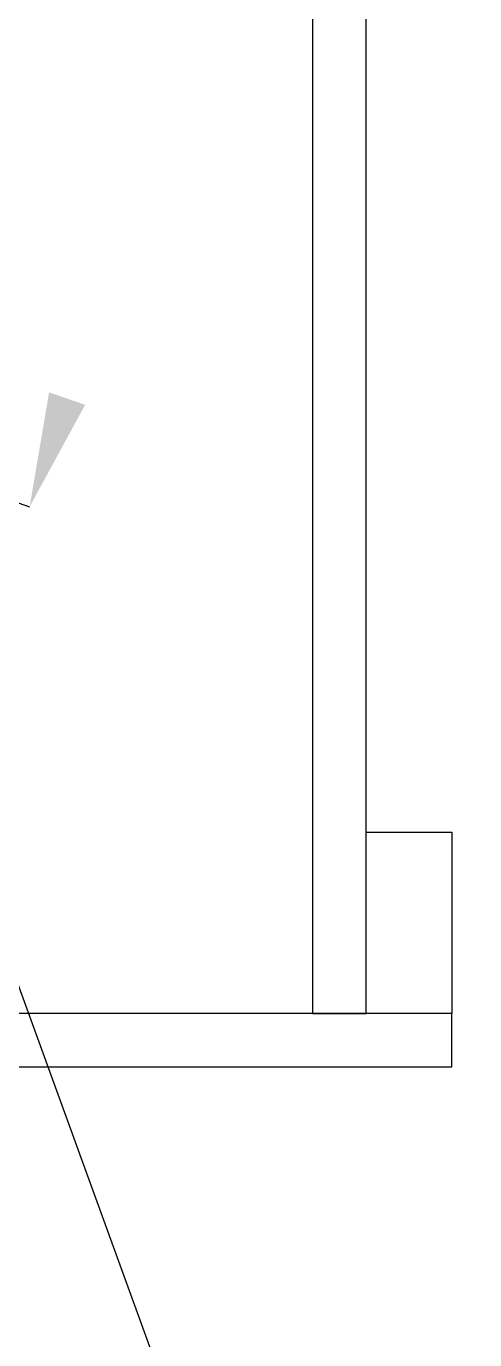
# Model space of a CAD drawing. Header units: inches. Extents: x -233729 to 737493, y -275239 to 196021.
# Drawn here: x 478187 to 478422, y 17513 to 18201 of the extents above; entities that cross this region are included whole.
import ezdxf

# ---------------------------------------------------------------- set-up
doc = ezdxf.new("R2010")
doc.units = ezdxf.units.IN
doc.header["$MEASUREMENT"] = 0
doc.layers.add('P_AX', color=7, linetype='Continuous')
doc.layers.add('Sezioni', color=7, linetype='Continuous')

# ---------------------------------------------------------------- blocks, each defined once
blk = doc.blocks.new('A$C48CB4C16')
at = {"layer": 'P_AX', "color": 6, "linetype": 'Continuous'}
blk.add_line((3272.09, 5045.16, 710.66), (4039.19, 2937.55, 710.66), dxfattribs=at)
at = {"layer": 'P_AX', "color": 6}
blk.add_line((4099.19, 2948.13, 710.66), (3914.88, 3011.91, 710.66), dxfattribs=at)
blk.add_circle((4100.56, 4905.53, 710.66), 4100.56, dxfattribs=at)
blk.add_solid([(3885.81, 2958.48, 710.66), (3904.71, 2951.94, 710.66), (3914.88, 3011.91, 710.66)], dxfattribs=at)
blk = doc.blocks.new('A$C359573D4')
at = {"layer": 'Sezioni'}
for points in [[(3442, 1745), (0, 1745), (0, 1717), (3442, 1717)], [(0, 1717), (45, 1717), (45, 1622), (0, 1622)], [(73, 1717), (45, 1717), (45, 887), (73, 887)]]:
    blk.add_lwpolyline(points, close=True, dxfattribs=at)

msp = doc.modelspace()

# ---------------------------------------------------------------- block references
at = {"color": 1, "rotation": 180.0000000029513}
msp.add_blockref('A$C48CB4C16', (482103.53833, 20961.31664, -710.66459), dxfattribs=at)
at = {"rotation": 180.0000000029513}
msp.add_blockref('A$C359573D4', (478409.82649, 19400.78622), dxfattribs=at)

doc.saveas('drawing.dxf')
